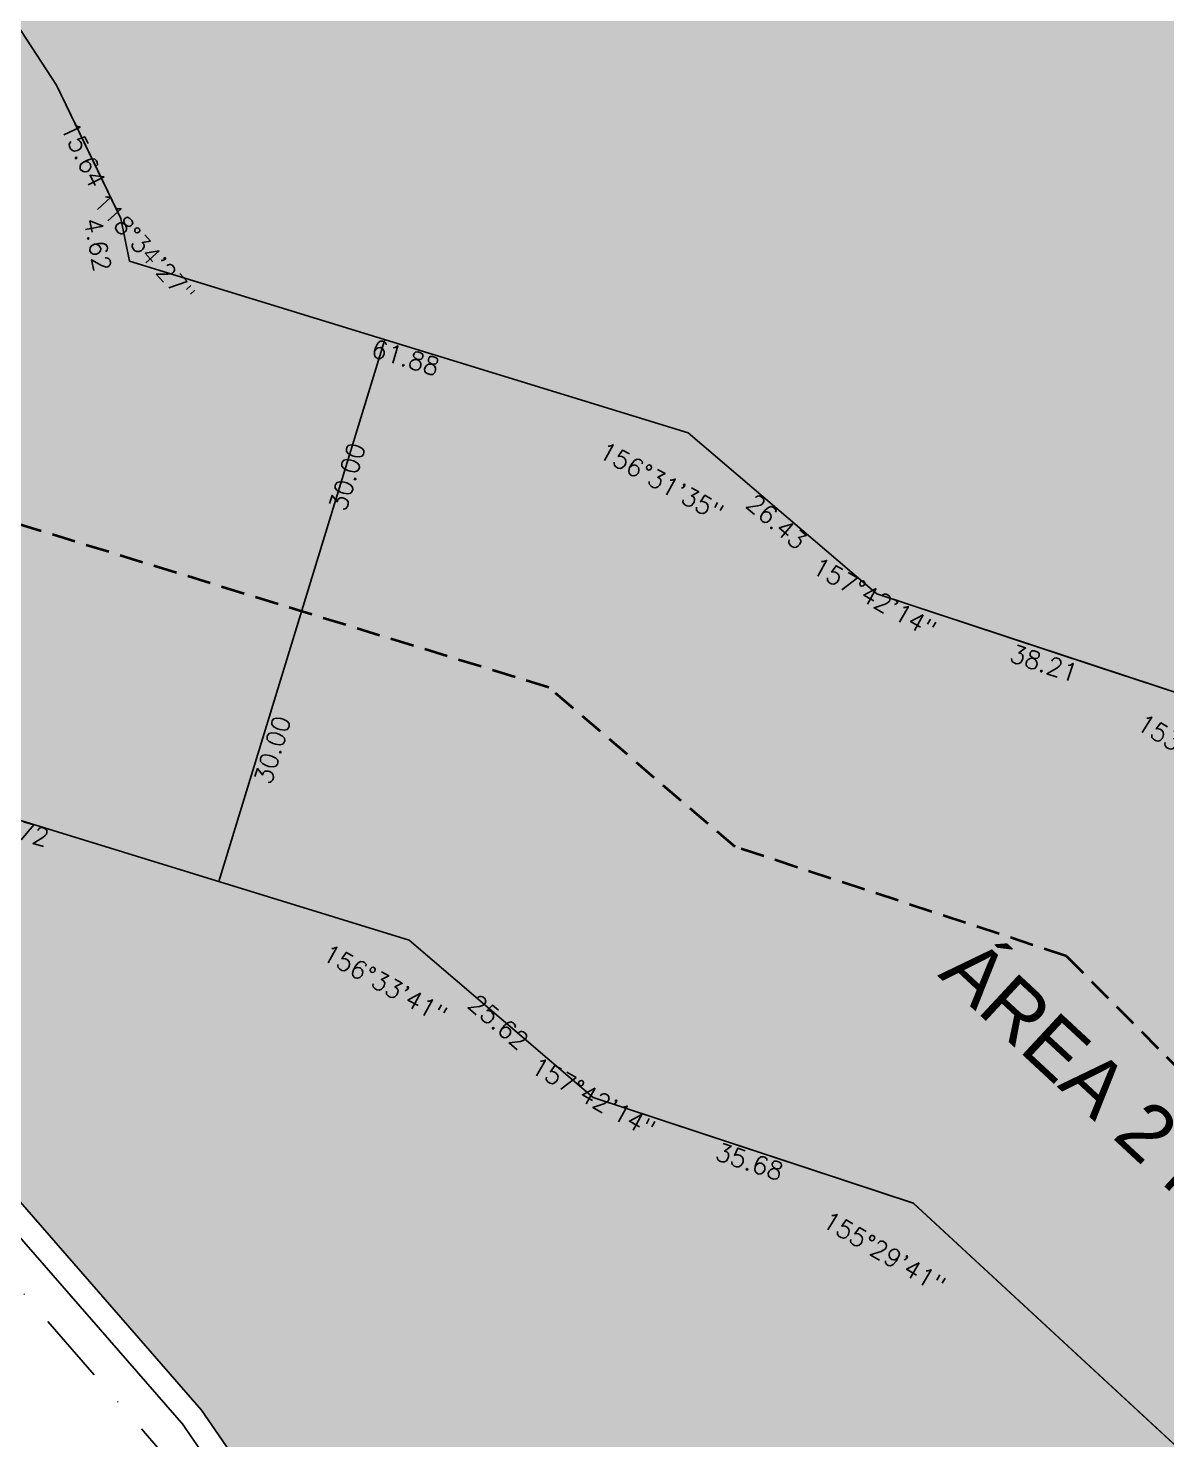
# Model space of a CAD drawing. Header units: millimetres. Extents: x -4430026 to 4783824, y 584 to 9593110.
# Drawn here: x 3207.7 to 3328.2, y 1707.1 to 1856.4 of the extents above; entities that cross this region are included whole.
import ezdxf

# ---------------------------------------------------------------- set-up
doc = ezdxf.new("R2010")
doc.units = ezdxf.units.MM
for name, pattern in [('DASHDOT', [1, 0.5, -0.25, 0, -0.25]), ('HIDDEN', [0.375, 0.25, -0.125]), ('HIDDEN2', [0.1875, 0.125, -0.0625])]:
    doc.linetypes.add(name, pattern=pattern)
doc.layers.add('AGT BAIXADA', color=3, linetype='HIDDEN', lineweight=35)
for name, color, linetype in [('BOUNDARY LOTES', 2, 'Continuous'), ('BOUNDARY VERDES', 92, 'Continuous'), ('Calçada', 1, 'Continuous'), ('COTAS', 8, 'Continuous'), ('curvas', 4, 'Continuous'), ('Parede', 4, 'Continuous'), ('Projeção', 8, 'HIDDEN2'), ('QUADRO', 8, 'Continuous'), ('Área Verde', 103, 'Continuous')]:
    doc.layers.add(name, color=color, linetype=linetype)
doc.styles.add('ARIAL', font='arial.ttf', dxfattribs={"height": 0.25})
doc.styles.add('ROMANS', font='romans.shx')
doc.dimstyles.new('BOLA100', dxfattribs={"dimscale": 0, "dimtxt": 1.9, "dimasz": 0.18, "dimexe": 0.18, "dimexo": 0.063, "dimgap": 0, "dimtad": 1, "dimzin": 4, "dimdsep": 46, "dimtxsty": 'ROMANS', "dimcen": 0.09, "dimse1": 1, "dimse2": 1, "dimsd1": 1, "dimsd2": 1, "dimclrt": 256, "dimaunit": 1, "dimadec": 4, "dimazin": 0, "dimtfac": 1.2, "dimtix": 1, "dimtmove": 2, "dimatfit": 3, "dimfxl": 1, "dimtvp": 2, "dimtolj": 1, "dimtzin": 4, "dimarcsym": 0})
doc.dimstyles.get("Standard").update_dxf_attribs({"dimtxt": 0.18, "dimasz": 0.18, "dimexe": 0.18, "dimexo": 0.0625, "dimgap": 0.09, "dimtad": 0, "dimtih": 1, "dimtoh": 1, "dimdec": 4, "dimzin": 0, "dimdsep": 46, "dimtxsty": 'Standard', "dimcen": 0.09, "dimadec": 0, "dimazin": 0, "dimtfac": 1, "dimtdec": 4, "dimtofl": 0, "dimtmove": 0, "dimatfit": 3, "dimfxl": 1, "dimtolj": 1, "dimtzin": 0, "dimarcsym": 0})

# ---------------------------------------------------------------- blocks, each defined once
blk = doc.blocks.new('*D14373')
at = {"layer": 'DEFPOINTS', "color": 0, "linetype": 'ByBlock'}
for p in [(3604.91, 1990.48), (3526.38, 1988.21), (3530.48, 1981.23), (3075.49, 1975.21), (3524.48, 1587.13)]:
    blk.add_point(p, dxfattribs=at)
at = {"layer": 'COTAS', "linetype": 'ByBlock', "insert": (3531.37, 1983.35), "char_height": 1.9, "attachment_point": 5, "rotation": 45.6902, "style": 'ROMANS'}
blk.add_mtext('\\A1;91°55\'24"', dxfattribs=at)
blk = doc.blocks.new('*D14374')
at = {"layer": 'DEFPOINTS', "color": 0, "linetype": 'ByBlock'}
for p in [(3526.38, 1988.21), (3526.38, 1988.21), (3519.48, 1984.06), (3146.21, 1977.13), (3524.48, 1587.13)]:
    blk.add_point(p, dxfattribs=at)
at = {"layer": 'COTAS', "linetype": 'ByBlock', "insert": (3521.55, 1983.26), "char_height": 1.9, "attachment_point": 5, "rotation": 315.699, "style": 'ROMANS'}
blk.add_mtext('\\A1;88°3\'33"', dxfattribs=at)
blk = doc.blocks.new('*D13760')
at = {"layer": 'DEFPOINTS', "color": 0, "linetype": 'ByBlock'}
for p in [(3301.39, 1732.11), (3297.18, 1727.56), (3386.23, 1653.7)]:
    blk.add_point(p, dxfattribs=at)
at = {"layer": 'COTAS', "linetype": 'ByBlock', "insert": (3340.25, 1689.05), "char_height": 1.9, "attachment_point": 5, "rotation": 317.2566, "style": 'ROMANS'}
blk.add_mtext('\\A1;115.53', dxfattribs=at)
blk = doc.blocks.new('*D13765')
at = {"layer": 'DEFPOINTS', "color": 0, "linetype": 'ByBlock'}
for p in [(3248.03, 1759.93), (3267.5, 1743.28), (3267.5, 1743.28), (3266.59, 1742.65), (3301.39, 1732.11)]:
    blk.add_point(p, dxfattribs=at)
at = {"layer": 'COTAS', "linetype": 'ByBlock', "insert": (3267.51, 1743.29), "char_height": 1.9, "attachment_point": 5, "rotation": 330.6138, "style": 'ROMANS'}
blk.add_mtext('\\A1;157°42\'14"', dxfattribs=at)
blk = doc.blocks.new('*D13766')
at = {"layer": 'DEFPOINTS', "color": 0, "linetype": 'ByBlock'}
for p in [(3267.5, 1743.28), (3301.39, 1732.11), (3301.39, 1732.11), (3295.38, 1728.12), (3386.23, 1653.7)]:
    blk.add_point(p, dxfattribs=at)
at = {"layer": 'COTAS', "linetype": 'ByBlock', "insert": (3298.3, 1726.87), "char_height": 1.9, "attachment_point": 5, "rotation": 329.5092, "style": 'ROMANS'}
blk.add_mtext('\\A1;155°29\'41"', dxfattribs=at)
blk = doc.blocks.new('*D13767')
at = {"layer": 'DEFPOINTS', "color": 0, "linetype": 'ByBlock'}
for p in [(3267.5, 1743.28), (3266.81, 1741.18), (3301.39, 1732.11)]:
    blk.add_point(p, dxfattribs=at)
at = {"layer": 'COTAS', "linetype": 'ByBlock', "insert": (3284.05, 1736.49), "char_height": 1.9, "attachment_point": 5, "rotation": 341.7618, "style": 'ROMANS'}
blk.add_mtext('\\A1;35.68', dxfattribs=at)
blk = doc.blocks.new('*D13768')
at = {"layer": 'DEFPOINTS', "color": 0, "linetype": 'ByBlock'}
for p in [(3248.03, 1759.93), (3247.12, 1758.86), (3267.5, 1743.28)]:
    blk.add_point(p, dxfattribs=at)
at = {"layer": 'COTAS', "linetype": 'ByBlock', "insert": (3257.47, 1751.26), "char_height": 1.9, "attachment_point": 5, "rotation": 319.4658, "style": 'ROMANS'}
blk.add_mtext('\\A1;25.62', dxfattribs=at)
blk = doc.blocks.new('*D13769')
at = {"layer": 'DEFPOINTS', "color": 0, "linetype": 'ByBlock'}
for p in [(3165.14, 1785.42), (3164.57, 1783.57), (3248.03, 1759.93)]:
    blk.add_point(p, dxfattribs=at)
at = {"layer": 'COTAS', "linetype": 'ByBlock', "insert": (3206.3, 1771.73), "char_height": 1.9, "attachment_point": 5, "rotation": 342.9045, "style": 'ROMANS'}
blk.add_mtext('\\A1;86.72', dxfattribs=at)
blk = doc.blocks.new('*D13770')
at = {"layer": 'DEFPOINTS', "color": 0, "linetype": 'ByBlock'}
for p in [(3165.14, 1785.42), (3248.03, 1759.93), (3248.03, 1759.93), (3242.76, 1756.22), (3267.5, 1743.28)]:
    blk.add_point(p, dxfattribs=at)
at = {"layer": 'COTAS', "linetype": 'ByBlock', "insert": (3245.47, 1755.28), "char_height": 1.9, "attachment_point": 5, "rotation": 331.1852, "style": 'ROMANS'}
blk.add_mtext('\\A1;156°33\'41"', dxfattribs=at)
blk = doc.blocks.new('*D13772')
at = {"layer": 'DEFPOINTS', "color": 0, "linetype": 'ByBlock'}
for p in [(3159.73, 1817.91), (3165.14, 1785.42), (3165.14, 1785.42), (3166.24, 1785.86), (3248.03, 1759.93)]:
    blk.add_point(p, dxfattribs=at)
at = {"layer": 'COTAS', "linetype": 'ByBlock', "insert": (3166.88, 1786.94), "char_height": 1.9, "attachment_point": 5, "rotation": 311.1842, "style": 'ROMANS'}
blk.add_mtext('\\A1;116°33\'34"', dxfattribs=at)
blk = doc.blocks.new('*D13811')
at = {"layer": 'DEFPOINTS', "color": 0, "linetype": 'ByBlock'}
for p in [(3320.69, 1788.92), (3333.8, 1784.6), (3333.8, 1784.6), (3328.11, 1780.93), (3362.42, 1755.83)]:
    blk.add_point(p, dxfattribs=at)
at = {"layer": 'COTAS', "linetype": 'ByBlock', "insert": (3330.84, 1779.8), "char_height": 1.9, "attachment_point": 5, "rotation": 328.3056, "style": 'ROMANS'}
blk.add_mtext('\\A1;153°5\'15"', dxfattribs=at)
blk = doc.blocks.new('*D13812')
at = {"layer": 'DEFPOINTS', "color": 0, "linetype": 'ByBlock'}
for p in [(3297.51, 1796.55), (3296.76, 1794.29), (3333.8, 1784.6)]:
    blk.add_point(p, dxfattribs=at)
at = {"layer": 'COTAS', "linetype": 'ByBlock', "insert": (3315.21, 1789.21), "char_height": 1.9, "attachment_point": 5, "rotation": 341.7618, "style": 'ROMANS'}
blk.add_mtext('\\A1;38.21', dxfattribs=at)
blk = doc.blocks.new('*D13813')
at = {"layer": 'DEFPOINTS', "color": 0, "linetype": 'ByBlock'}
for p in [(3277.57, 1813.61), (3296.19, 1795.65), (3297.51, 1796.55), (3297.51, 1796.55), (3320.69, 1788.92)]:
    blk.add_point(p, dxfattribs=at)
at = {"layer": 'COTAS', "linetype": 'ByBlock', "insert": (3297.28, 1796.15), "char_height": 1.9, "attachment_point": 5, "rotation": 330.6138, "style": 'ROMANS'}
blk.add_mtext('\\A1;157°42\'14"', dxfattribs=at)
blk = doc.blocks.new('*D13814')
at = {"layer": 'DEFPOINTS', "color": 0, "linetype": 'ByBlock'}
for p in [(3218.41, 1831.76), (3277.57, 1813.61), (3277.57, 1813.61), (3271.81, 1809.56), (3297.51, 1796.55)]:
    blk.add_point(p, dxfattribs=at)
at = {"layer": 'COTAS', "linetype": 'ByBlock', "insert": (3274.72, 1808.43), "char_height": 1.9, "attachment_point": 5, "rotation": 331.2027, "style": 'ROMANS'}
blk.add_mtext('\\A1;156°31\'35"', dxfattribs=at)
blk = doc.blocks.new('*D13815')
at = {"layer": 'DEFPOINTS', "color": 0, "linetype": 'ByBlock'}
for p in [(3277.57, 1813.61), (3276.25, 1812.07), (3297.66, 1796.43)]:
    blk.add_point(p, dxfattribs=at)
at = {"layer": 'COTAS', "linetype": 'ByBlock', "insert": (3286.91, 1804.2), "char_height": 1.9, "attachment_point": 5, "rotation": 319.4658, "style": 'ROMANS'}
blk.add_mtext('\\A1;26.43', dxfattribs=at)
blk = doc.blocks.new('*D13816')
at = {"layer": 'DEFPOINTS', "color": 0, "linetype": 'ByBlock'}
for p in [(3218.41, 1831.76), (3217.79, 1829.72), (3277.57, 1813.61)]:
    blk.add_point(p, dxfattribs=at)
at = {"layer": 'COTAS', "linetype": 'ByBlock', "insert": (3247.64, 1821.56), "char_height": 1.9, "attachment_point": 5, "rotation": 342.9395, "style": 'ROMANS'}
blk.add_mtext('\\A1;61.88', dxfattribs=at)
blk = doc.blocks.new('*D13817')
at = {"layer": 'DEFPOINTS', "color": 0, "linetype": 'ByBlock'}
for p in [(3217.06, 1836.2), (3217.49, 1836.29), (3218.41, 1831.76)]:
    blk.add_point(p, dxfattribs=at)
at = {"layer": 'COTAS', "linetype": 'ByBlock', "insert": (3215.04, 1833.53), "char_height": 1.9, "attachment_point": 5, "rotation": 281.5136, "style": 'ROMANS'}
blk.add_mtext('\\A1;4.62', dxfattribs=at)
blk = doc.blocks.new('*D13818')
at = {"layer": 'DEFPOINTS', "color": 0, "linetype": 'ByBlock'}
for p in [(3217.49, 1836.29), (3218.41, 1831.76), (3218.41, 1831.76), (3219.32, 1832.14), (3277.57, 1813.61)]:
    blk.add_point(p, dxfattribs=at)
at = {"layer": 'COTAS', "linetype": 'ByBlock', "insert": (3219.98, 1833.18), "char_height": 1.9, "attachment_point": 5, "rotation": 312.2266, "style": 'ROMANS'}
blk.add_mtext('\\A1;118°34\'27"', dxfattribs=at)
blk = doc.blocks.new('*D13820')
at = {"layer": 'DEFPOINTS', "color": 0, "linetype": 'ByBlock'}
for p in [(3209.25, 1849.68), (3210.67, 1850.37), (3217.49, 1836.29)]:
    blk.add_point(p, dxfattribs=at)
at = {"layer": 'COTAS', "linetype": 'ByBlock', "insert": (3213.52, 1843.05), "char_height": 1.9, "attachment_point": 5, "rotation": 295.8434, "style": 'ROMANS'}
blk.add_mtext('\\A1;15.64', dxfattribs=at)
blk = doc.blocks.new('*D13822')
at = {"layer": 'DEFPOINTS', "color": 0, "linetype": 'ByBlock'}
for p in [(3236.66, 1794.8), (3238.88, 1794.11), (3227.82, 1766.14)]:
    blk.add_point(p, dxfattribs=at)
at = {"layer": 'COTAS', "linetype": 'ByBlock', "insert": (3233.55, 1780.06), "char_height": 1.9, "attachment_point": 5, "rotation": 72.8695, "style": 'ROMANS'}
blk.add_mtext('\\A1;30.00', dxfattribs=at)
blk = doc.blocks.new('*D13823')
at = {"layer": 'DEFPOINTS', "color": 0, "linetype": 'ByBlock'}
for p in [(3245.45, 1823.46), (3246.78, 1823.06), (3236.63, 1794.71)]:
    blk.add_point(p, dxfattribs=at)
at = {"layer": 'COTAS', "linetype": 'ByBlock', "insert": (3241.46, 1808.96), "char_height": 1.9, "attachment_point": 5, "rotation": 72.9395, "style": 'ROMANS'}
blk.add_mtext('\\A1;30.00', dxfattribs=at)
blk = doc.blocks.new('*D13825')
at = {"layer": 'DEFPOINTS', "color": 0, "linetype": 'ByBlock'}
for p in [(3188.25, 1884.39), (3188.4, 1884.49), (3210.76, 1850.19)]:
    blk.add_point(p, dxfattribs=at)
at = {"layer": 'COTAS', "linetype": 'ByBlock', "insert": (3200.22, 1867.76), "char_height": 1.9, "attachment_point": 5, "rotation": 303.103, "style": 'ROMANS'}
blk.add_mtext('\\A1;40.95', dxfattribs=at)
blk = doc.blocks.new('*D8196')
at = {"layer": 'DEFPOINTS', "color": 0}
for p in [(3109.4, 1834.77), (3224.6, 1702.55), (3224.6, 1702.55)]:
    blk.add_point(p, dxfattribs=at)
at = {"layer": 'curvas', "color": 41, "insert": (3169.71, 1771.02), "char_height": 1.8, "attachment_point": 5, "rotation": 311.0637, "style": 'ROMANS'}
blk.add_mtext('\\A1;175.37', dxfattribs=at)

msp = doc.modelspace()

# ---------------------------------------------------------------- hatches: boundary and pattern name
at = {"layer": 'BOUNDARY VERDES'}
h = msp.add_hatch(dxfattribs=at)
h.set_pattern_fill('GRASS', color=256, scale=3, angle=-0.27142, style=0)
h.set_pattern_definition([(89.72858, (2983.381, 1592.3719), (-2.1112475, 2.1313455), [0.5625, -3.680141]), (44.7286, (2983.381, 1592.372), (-2.111248, 2.131346), [0.5625, -2.4375]), (134.7286, (2983.381, 1592.372), (-2.131346, -2.111248), [0.5625, -2.4375])])
h.paths.add_polyline_path([(3526.684, 1988.223), (3162.145, 1977.935), (3162.151, 1977.712), (3169.263, 1966.121), (3177.51, 1952.677), (3180.817, 1931.582), (3185.411, 1902.264), (3188.135, 1884.888), (3189.186, 1883.278), (3197.133, 1871.106), (3203.165, 1861.866), (3210.672, 1850.367), (3214.79, 1841.865), (3217.491, 1836.288), (3218.413, 1831.763), (3277.565, 1813.61), (3297.511, 1796.554), (3320.688, 1788.917), (3333.803, 1784.595), (3362.42, 1755.827), (3377.435, 1742.199), (3416.777, 1706.899), (3432.196, 1693.064), (3444.638, 1673.959), (3523.142, 1627.724), (3524.608, 1624.363), (3524.957, 1623.564)])
h = msp.add_hatch(dxfattribs=at)
h.set_pattern_fill('GRASS', color=256, scale=3, angle=-0.27142, style=0)
h.set_pattern_definition([(89.7286, (3078.913, 1593.6197), (-2.1112475, 2.1313455), [0.5625, -3.68014]), (44.7286, (3078.913, 1593.6197), (-2.111248, 2.131346), [0.5625, -2.4375]), (134.7286, (3078.913, 1593.6197), (-2.131346, -2.111248), [0.5625, -2.4375])])
edge = h.paths.add_edge_path()
edge.add_line((3248.03, 1759.928), (3165.143, 1785.42))
edge.add_line((3165.143, 1785.42), (3159.727, 1817.911))
edge.add_line((3159.727, 1817.911), (3154.269, 1827.011))
edge.add_line((3154.269, 1827.011), (3130.852, 1862.88))
edge.add_line((3130.852, 1862.88), (3120.092, 1931.537))
edge.add_line((3120.092, 1931.537), (3103.391, 1958.759))
edge.add_line((3103.391, 1958.759), (3100.916, 1975.948))
edge.add_line((3100.916, 1975.948), (3080.721, 1975.364))
edge.add_line((3080.721, 1975.364), (3083.218, 1966.143))
edge.add_line((3083.218, 1966.143), (3084.648, 1962.276))
edge.add_line((3084.648, 1962.276), (3088.089, 1953.95))
edge.add_line((3088.089, 1953.95), (3094.136, 1939.652))
edge.add_line((3094.136, 1939.652), (3101.624, 1921.155))
edge.add_line((3101.624, 1921.155), (3108.945, 1901.056))
edge.add_line((3108.945, 1901.056), (3114.853, 1881.755))
edge.add_arc((3099.998, 1876.673), 15.7, -0.27142, 18.88315, ccw=False)
edge.add_line((3115.698, 1876.599), (3115.511, 1837.043))
edge.add_line((3115.511, 1837.043), (3226.032, 1710.203))
edge.add_line((3226.032, 1710.203), (3243.994, 1684.136))
edge.add_line((3243.994, 1684.136), (3289.81, 1592.621))
edge.add_line((3289.81, 1592.621), (3465.935, 1591.789))
edge.add_line((3465.935, 1591.789), (3402.048, 1629.417))
edge.add_line((3402.048, 1629.417), (3386.235, 1653.698))
edge.add_line((3386.235, 1653.698), (3301.389, 1732.111))
edge.add_line((3301.389, 1732.111), (3267.502, 1743.277))
edge.add_line((3267.502, 1743.277), (3248.03, 1759.928))
at = {"layer": 'QUADRO'}
h = msp.add_hatch(dxfattribs=at)
h.set_pattern_fill('ACET-2D-ANSI38', color=256, scale=25, angle=-0.27142, style=0)
h.set_pattern_definition([(44.72858, (-12467.207, 8027.4043), (-2.1992162, 2.2201516), []), (134.72858, (-12467.207, 8027.4043), (-2.2201516, -2.1992162), [7.8125, -4.6875])])
h.paths.add_polyline_path([(3188.135, 1884.888), (3189.186, 1883.278), (3197.133, 1871.106), (3203.165, 1861.866), (3210.672, 1850.367), (3214.79, 1841.865), (3217.491, 1836.288), (3218.413, 1831.763), (3277.565, 1813.61), (3297.511, 1796.554), (3320.688, 1788.917), (3333.803, 1784.595), (3362.42, 1755.827), (3377.435, 1742.199), (3416.777, 1706.899), (3432.196, 1693.064), (3444.638, 1673.959), (3523.142, 1627.724), (3524.608, 1624.363), (3559.626, 1544.069), (3554.984, 1509.38), (3494.454, 1509.413), (3497.936, 1535.433), (3475.924, 1585.907), (3402.047, 1629.416), (3386.235, 1653.696), (3301.388, 1732.109), (3267.502, 1743.275), (3248.029, 1759.927), (3165.143, 1785.419), (3159.727, 1817.909), (3154.269, 1827.009), (3130.852, 1862.878), (3120.092, 1931.535), (3103.391, 1958.757), (3100.915, 1975.946), (3162.151, 1977.712), (3169.263, 1966.121), (3177.51, 1952.677), (3180.817, 1931.582), (3185.411, 1902.264)])

# ---------------------------------------------------------------- linework, layer by layer
at = {"layer": 'AGT BAIXADA', "linetype": 'HIDDEN', "ltscale": 10}
msp.add_lwpolyline([(3524.337, 1506.482), (3528.768, 1539.575), (3499.526, 1606.654), (3423.339, 1651.539), (3409.214, 1673.237), (3343.203, 1732.485), (3317.602, 1758.231), (3282.513, 1769.798), (3262.806, 1786.656), (3191.696, 1808.535), (3188.621, 1826.998), (3184.518, 1835.472), (3159.509, 1873.793), (3148.823, 1942.03), (3132.227, 1969.092), (3127.804, 1999.864)], dxfattribs=at)
at = {"layer": 'BOUNDARY LOTES', "elevation": 2.439}
msp.add_lwpolyline([(3526.684, 1988.223), (3162.145, 1977.935), (3162.151, 1977.712), (3169.263, 1966.121), (3177.51, 1952.677), (3180.817, 1931.582), (3185.411, 1902.264), (3188.135, 1884.888), (3189.186, 1883.278), (3197.133, 1871.106), (3203.165, 1861.866), (3210.672, 1850.367), (3214.79, 1841.865), (3217.491, 1836.288), (3218.413, 1831.763), (3277.565, 1813.61), (3297.511, 1796.554), (3320.688, 1788.917), (3333.803, 1784.595)], dxfattribs=at)
at = {"layer": 'Calçada'}
for p, q in [((3224.147, 1708.561, 2.439), (3114.493, 1834.405, 2.439)), ((3241.936, 1682.717, 2.439), (3223.973, 1708.785, 2.439))]:
    msp.add_line(p, q, dxfattribs=at)
at = {"layer": 'COTAS', "linetype": 'ByBlock'}
msp.add_line((3227.859, 1766.13, 2.439), (3245.454, 1823.465, 2.439), dxfattribs=at)
at = {"layer": 'Projeção', "linetype": 'DASHDOT', "ltscale": 15}
msp.add_line((3224.597, 1702.549, 2.439), (3109.4, 1834.771, 2.439), dxfattribs=at)
at = {"layer": 'Área Verde', "elevation": 2.439}
for points in [[(3524.957, 1623.564), (3523.142, 1627.724), (3444.638, 1673.959), (3432.196, 1693.064), (3377.435, 1742.199), (3362.42, 1755.827), (3333.803, 1784.595), (3297.511, 1796.554), (3277.565, 1813.61), (3218.413, 1831.763), (3217.491, 1836.288), (3210.672, 1850.367), (3203.165, 1861.866), (3188.66, 1884.083), (3188.135, 1884.888), (3180.817, 1931.582), (3177.51, 1952.677), (3162.151, 1977.712), (3162.145, 1977.935), (3526.684, 1988.223), (3524.957, 1623.564)], [(3386.235, 1653.696), (3301.388, 1732.109), (3267.502, 1743.275), (3248.029, 1759.927), (3165.143, 1785.419), (3159.727, 1817.909), (3154.269, 1827.009), (3130.852, 1862.878)], [(3203.165, 1861.866), (3210.672, 1850.367), (3214.79, 1841.865), (3217.491, 1836.288), (3218.413, 1831.763), (3277.565, 1813.61), (3297.511, 1796.554), (3320.688, 1788.917), (3333.803, 1784.595)]]:
    msp.add_lwpolyline(points, dxfattribs=at)
msp.add_lwpolyline([(3386.235, 1653.698), (3301.389, 1732.111), (3267.502, 1743.277), (3248.03, 1759.928), (3165.143, 1785.42), (3159.727, 1817.911), (3154.269, 1827.011), (3130.852, 1862.88), (3120.092, 1931.537), (3103.391, 1958.759), (3100.916, 1975.948), (3080.721, 1975.364), (3083.218, 1966.143), (3084.648, 1962.276), (3088.089, 1953.95), (3094.136, 1939.652), (3101.624, 1921.155), (3108.945, 1901.056), (3114.853, 1881.755, -0.0837727), (3115.698, 1876.599), (3115.511, 1837.043), (3226.032, 1710.203), (3243.994, 1684.136)], format="xyb", dxfattribs=at)

# ---------------------------------------------------------------- texts
at = {"layer": 'Parede', "extrusion": (0.023023, 0.046215, 0.998666), "style": 'ARIAL'}
msp.add_text('ÁREA 2 NON AEDIFICANDI = 39.693,52m²', height=6, rotation=163.62752, dxfattribs=at).set_placement((-2174.163, -3040.534, 167.793))

# ---------------------------------------------------------------- dimensions: what is measured, and where the dimension line sits
at = {"layer": 'COTAS', "linetype": 'ByBlock'}
for base, line1, line2, picture, middle in [((3530.475, 1981.234), ((3524.484, 1587.125, 2.439), (3526.384, 1988.213, 2.439)), ((3604.912, 1990.48, 2.439), (3075.494, 1975.213, 2.439)), '*D14373', (3531.365, 1983.353, 2.439)), ((3519.485, 1984.0642), ((3526.3841, 1988.2133, 2.4392), (3146.2101, 1977.1329, 2.4392)), ((3524.4841, 1587.1252, 2.4392), (3526.3841, 1988.2133, 2.4392)), '*D14374', (3521.5512, 1983.261, 2.4392)), ((3219.31771, 1832.13768), ((3218.41271, 1831.76348, 2.4392), (3277.56532, 1813.61042, 2.4392)), ((3217.49098, 1836.28843, 2.4392), (3218.41271, 1831.76348, 2.4392)), '*D13818', (3219.97535, 1833.18171, 2.4392)), ((3271.8051, 1809.5598), ((3218.4127, 1831.7635, 2.4392), (3277.5653, 1813.6104, 2.4392)), ((3277.5653, 1813.6104, 2.4392), (3297.5112, 1796.5544, 2.4392)), '*D13814', (3274.718, 1808.4305, 2.4392)), ((3166.2399, 1785.8563), ((3165.1431, 1785.4186, 2.4392), (3159.7271, 1817.9094, 2.4392)), ((3248.0294, 1759.9266, 2.4392), (3165.1431, 1785.4186, 2.4392)), '*D13772', (3166.8831, 1786.9409, 2.4392)), ((3296.19361, 1795.65455), ((3277.56532, 1813.61042, 2.4392), (3297.51125, 1796.55438, 2.4392)), ((3297.51125, 1796.55438, 2.4392), (3320.68829, 1788.91703, 2.4392)), '*D13813', (3297.28326, 1796.14954, 2.4392)), ((3328.11187, 1780.92906), ((3320.68829, 1788.91703, 2.4392), (3333.80297, 1784.59545, 2.4392)), ((3333.80297, 1784.59545, 2.4392), (3362.4202, 1755.82737, 2.4392)), '*D13811', (3330.84035, 1779.79751, 2.4392)), ((3242.760104, 1756.224422), ((3248.029403, 1759.926596, 2.4392), (3165.143143, 1785.418561, 2.4392)), ((3267.501952, 1743.275354, 2.4392), (3248.029403, 1759.926596, 2.4392)), '*D13770', (3245.47062, 1755.275041, 2.4392)), ((3266.58575, 1742.64966), ((3267.50195, 1743.27535, 2.4392), (3248.0294, 1759.9266, 2.4392)), ((3301.38835, 1732.10903, 2.4392), (3267.50195, 1743.27535, 2.4392)), '*D13765', (3267.51249, 1743.29408, 2.4392)), ((3295.38316, 1728.12019), ((3301.38835, 1732.10903, 2.4392), (3267.50195, 1743.27535, 2.4392)), ((3386.23477, 1653.69604, 2.4392), (3301.38835, 1732.10903, 2.4392)), '*D13766', (3298.30423, 1726.87131, 2.4392))]:
    dim = msp.add_angular_dim_2l(base=base, line1=line1, line2=line2, dimstyle='BOLA100', override={"dimscale": 1, "dimdec": 0, "dimazin": 1}, dxfattribs=at)
    dim.commit()
    dim.dimension.update_dxf_attribs({"geometry": picture, "text_midpoint": middle})
for p1, p2, distance, picture, middle in [((3210.76, 1850.185, 2.439), (3188.397, 1884.485, 2.439), 0.18, '*D13825', (3200.224, 1867.756, 2.439)), ((3217.491, 1836.288, 2.439), (3210.672, 1850.367, 2.439), 1.577, '*D13820', (3213.517, 1843.054, 2.439)), ((3277.5653, 1813.6104, 2.4392), (3218.4127, 1831.7635, 2.4392), 2.1332, '*D13816', (3247.6419, 1821.5558, 2.4392)), ((3297.655, 1796.431, 2.439), (3277.565, 1813.61, 2.439), 2.031, '*D13815', (3286.907, 1804.199, 2.439)), ((3333.803, 1784.595, 2.439), (3297.511, 1796.554, 2.439), 2.387, '*D13812', (3315.207, 1789.21, 2.439)), ((3248.029, 1759.927, 2.439), (3165.143, 1785.419, 2.439), 1.936, '*D13769', (3206.296, 1771.73, 2.439)), ((3267.502, 1743.275, 2.439), (3248.029, 1759.927, 2.439), 1.402, '*D13768', (3257.472, 1751.257, 2.439)), ((3301.388, 1732.109, 2.439), (3267.502, 1743.275, 2.439), 2.211, '*D13767', (3284.05, 1736.494, 2.439)), ((3386.235, 1653.696, 2.439), (3301.388, 1732.109, 2.439), 6.2, '*D13760', (3340.249, 1689.047, 2.439))]:
    dim = msp.add_aligned_dim(p1=p1, p2=p2, distance=distance, dimstyle='BOLA100', override={"dimscale": 1}, dxfattribs=at)
    dim.commit()
    dim.dimension.update_dxf_attribs({"geometry": picture, "text_midpoint": middle})
dim = msp.add_linear_dim(base=(3217.06, 1836.201, 2.439), p1=(3218.413, 1831.763, 2.439), p2=(3217.491, 1836.288, 2.439), angle=101.51364, dimstyle='BOLA100', override={"dimscale": 1}, dxfattribs=at)
dim.commit()
dim.dimension.update_dxf_attribs({"geometry": '*D13817', "text_midpoint": (3215.038, 1833.532, 2.439), "dimtype": 161})
for p1, p2, distance, picture, middle in [((3236.629, 1794.71, 2.439), (3245.454, 1823.465, 2.439), -1.392, '*D13823', (3241.464, 1808.958, 2.439)), ((3227.824, 1766.141, 2.439), (3236.656, 1794.798, 2.439), -2.324, '*D13822', (3233.553, 1780.064, 2.439))]:
    dim = msp.add_aligned_dim(p1=p1, p2=p2, distance=distance, text='30.00', dimstyle='BOLA100', override={"dimscale": 1}, dxfattribs=at)
    dim.commit()
    dim.dimension.update_dxf_attribs({"geometry": picture, "text_midpoint": middle})
at = {"layer": 'curvas'}
dim = msp.add_aligned_dim(p1=(3109.4, 1834.771, 2.439), p2=(3224.597, 1702.549, 2.439), distance=0, dimstyle='Standard', override={"dimtxt": 1.8, "dimexo": 0.063, "dimgap": 0, "dimtih": 0, "dimtoh": 0, "dimdec": 2, "dimzin": 4, "dimtxsty": 'ROMANS', "dimse1": 1, "dimse2": 1, "dimsd1": 1, "dimsd2": 1, "dimclrt": 41, "dimtfac": 1.2, "dimtdec": 2, "dimtix": 1, "dimtofl": 1, "dimtmove": 2, "dimfxl": 0.18, "dimfxlon": 1, "dimtvp": 2, "dimtzin": 4}, dxfattribs=at)
dim.commit()
dim.dimension.update_dxf_attribs({"geometry": '*D8196', "text_midpoint": (3169.713, 1771.025, 2.439)})

doc.saveas('drawing.dxf')
